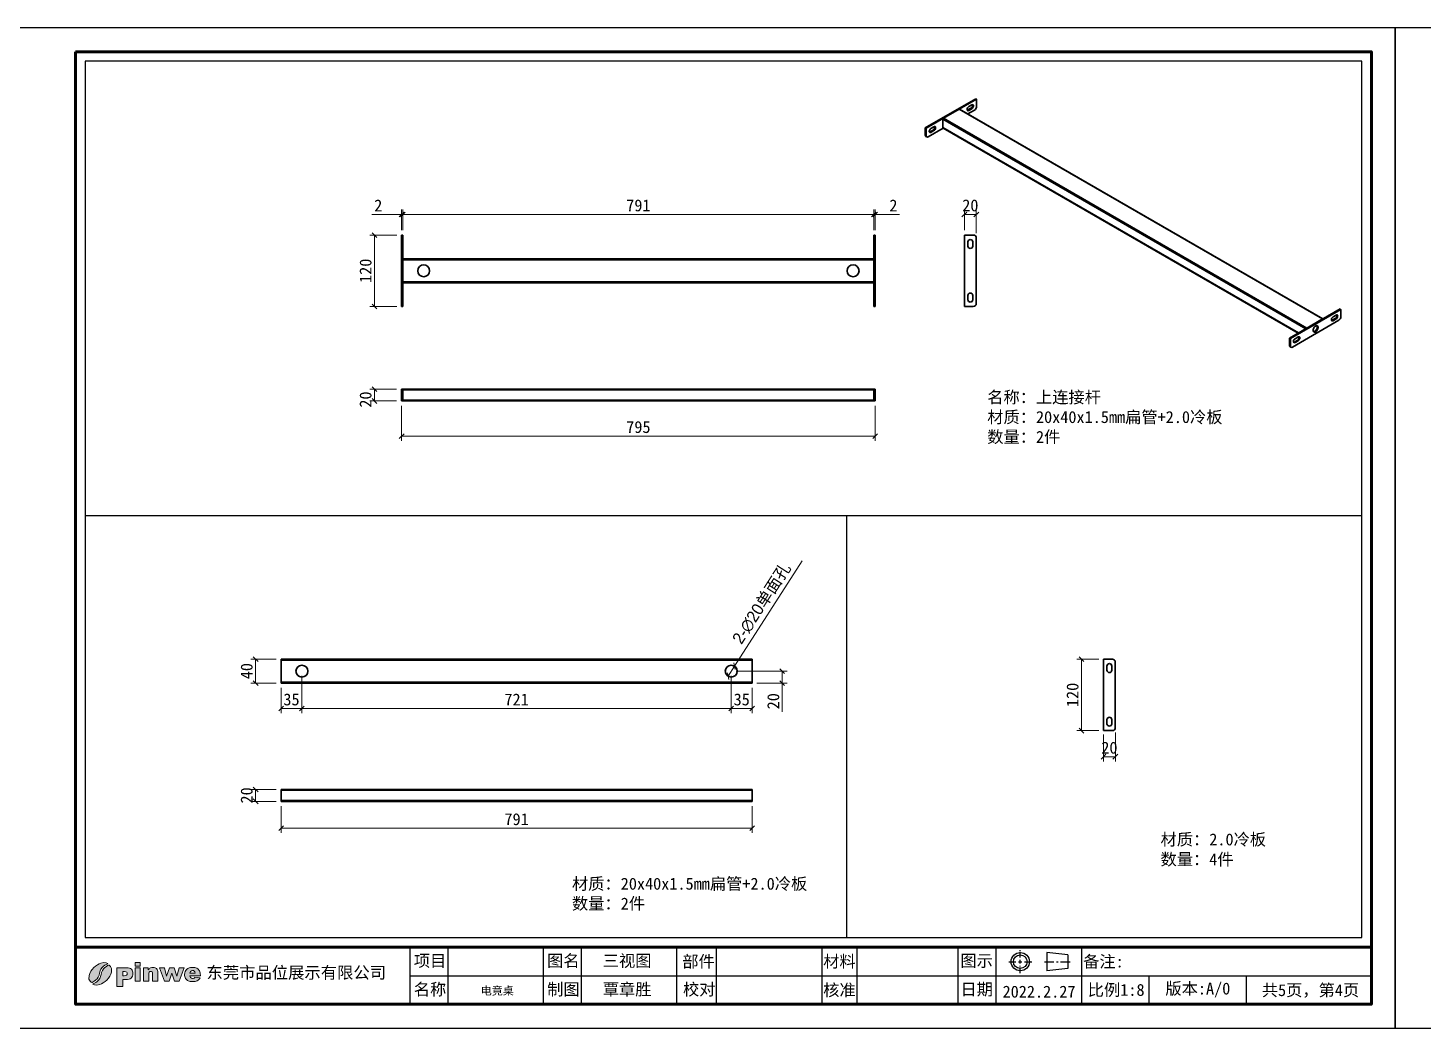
# Model space of a CAD drawing. Header units: inches. Extents: x 21728 to 86065, y -20660 to 1996.
# Drawn here: x 81393 to 83736, y -10313 to -8633 of the extents above; entities that cross this region are included whole.
import ezdxf

# ---------------------------------------------------------------- set-up
doc = ezdxf.new("R2010")
doc.units = ezdxf.units.IN
doc.header["$MEASUREMENT"] = 0
doc.linetypes.add('CENTER2', pattern=[28.575, 19.05, -3.175, 3.175, -3.175])
doc.layers.add('_U+56FE_U+5C42 1', color=7, linetype='Continuous')
for name, color, linetype, lineweight in [('图框', 5, 'Continuous', 60), ('粗实线', 7, 'Continuous', 35), ('轮廓线', 7, 'Continuous', 30)]:
    doc.layers.add(name, color=color, linetype=linetype, lineweight=lineweight)
doc.styles.add('ee', font='simfang.ttf')
doc.styles.get("Standard").update_dxf_attribs({"font": 'arial.ttf'})
doc.styles.add('宋体', font='')
doc.styles.add('样式 1', font='')
doc.styles.get('宋体').set_extended_font_data('SimSun')
doc.styles.get('样式 1').set_extended_font_data('SimSun')
doc.dimstyles.new('1-8', dxfattribs={"dimscale": 8, "dimtxt": 2.5, "dimasz": 1, "dimexe": 1, "dimexo": 1, "dimtad": 1, "dimdec": 1, "dimdsep": 46, "dimtxsty": '宋体', "dimblk": 'OBLIQUE', "dimcen": 2.5, "dimclrd": 3, "dimclre": 3, "dimclrt": 256, "dimadec": 0, "dimazin": 0, "dimtfac": 1, "dimtdec": 1, "dimtmove": 1, "dimatfit": 3, "dimfxl": 0, "dimlwd": 9, "dimlwe": 9, "dimarcsym": 0})

# ---------------------------------------------------------------- blocks, each defined once
blk = doc.blocks.new('_Oblique')
at = {"color": 0, "linetype": 'ByBlock', "lineweight": -2}
blk.add_line((-0.5, -0.5), (0.5, 0.5), dxfattribs=at)
blk = doc.blocks.new('*D256')
at = {"color": 3, "lineweight": 9, "transparency": 16777216}
for p, q in [((82020.8, -9268), (82020.8, -9326.9)), ((82815.8, -9268), (82815.8, -9326.9)), ((82020.8, -9318.9), (82815.8, -9318.9))]:
    blk.add_line(p, q, dxfattribs=at)
at = {"layer": 'Defpoints', "color": 0, "transparency": 16777216}
for p in [(82020.8, -9260), (82815.8, -9260), (82815.8, -9318.9)]:
    blk.add_point(p, dxfattribs=at)
at = {"color": 3, "lineweight": 9, "transparency": 16777216, "xscale": 8, "yscale": 8, "zscale": 8, "rotation": 180}
blk.add_blockref('_Oblique', (82020.8, -9318.9), dxfattribs=at)
at = {"color": 3, "lineweight": 9, "transparency": 16777216, "xscale": 8, "yscale": 8, "zscale": 8}
blk.add_blockref('_Oblique', (82815.8, -9318.9), dxfattribs=at)
at = {"transparency": 16777216, "insert": (82418.3, -9303.9), "char_height": 20, "attachment_point": 5, "style": '宋体'}
blk.add_mtext('795', dxfattribs=at)
blk = doc.blocks.new('*D226')
at = {"color": 3, "lineweight": 9, "transparency": 16777216}
for p, q in [((82011.9, -9240), (81967.3, -9240)), ((81975.3, -9260), (81975.3, -9240)), ((82011.9, -9260), (81967.3, -9260))]:
    blk.add_line(p, q, dxfattribs=at)
at = {"layer": 'Defpoints', "color": 0, "transparency": 16777216}
for p in [(81975.3, -9240), (82019.9, -9240), (82019.9, -9260)]:
    blk.add_point(p, dxfattribs=at)
at = {"color": 3, "lineweight": 9, "transparency": 16777216, "xscale": 8, "yscale": 8, "zscale": 8}
for p, rotation in [((81975.3, -9240), 90), ((81975.3, -9260), 270)]:
    blk.add_blockref('_Oblique', p, dxfattribs=dict(at, rotation=rotation))
at = {"transparency": 16777216, "insert": (81960.3, -9257.6), "char_height": 20, "attachment_point": 5, "rotation": 90, "style": '宋体'}
blk.add_mtext('20', dxfattribs=at)
blk = doc.blocks.new('*D257')
at = {"color": 3, "lineweight": 9, "transparency": 16777216}
for p, q in [((82012.8, -8981.3), (81967.3, -8981.3)), ((81975.3, -9101.3), (81975.3, -8981.3)), ((82012.8, -9101.3), (81967.3, -9101.3))]:
    blk.add_line(p, q, dxfattribs=at)
at = {"layer": 'Defpoints', "color": 0, "transparency": 16777216}
for p in [(81975.3, -8981.3), (82020.8, -8981.3), (82020.8, -9101.3)]:
    blk.add_point(p, dxfattribs=at)
at = {"color": 3, "lineweight": 9, "transparency": 16777216, "xscale": 8, "yscale": 8, "zscale": 8}
for p, rotation in [((81975.3, -8981.3), 90), ((81975.3, -9101.3), 270)]:
    blk.add_blockref('_Oblique', p, dxfattribs=dict(at, rotation=rotation))
at = {"transparency": 16777216, "insert": (81960.3, -9041.3), "char_height": 20, "attachment_point": 5, "rotation": 90, "style": '宋体'}
blk.add_mtext('120', dxfattribs=at)
blk = doc.blocks.new('*D258')
at = {"color": 3, "lineweight": 9, "transparency": 16777216}
for p, q in [((81971, -8946.6), (82020.8, -8946.6)), ((82020.8, -8946.6), (82012.8, -8946.6)), ((82020.8, -8973.3), (82020.8, -8938.6)), ((82020.8, -8946.6), (82022.8, -8946.6)), ((82020.8, -8946.6), (82022.8, -8946.6)), ((82022.8, -8973.3), (82022.8, -8938.6)), ((82022.8, -8946.6), (82030.8, -8946.6))]:
    blk.add_line(p, q, dxfattribs=at)
at = {"layer": 'Defpoints', "color": 0, "transparency": 16777216}
for p in [(82022.8, -8946.6), (82020.8, -8981.3), (82022.8, -8981.3)]:
    blk.add_point(p, dxfattribs=at)
at = {"color": 3, "lineweight": 9, "transparency": 16777216, "xscale": 8, "yscale": 8, "zscale": 8}
blk.add_blockref('_Oblique', (82020.8, -8946.6), dxfattribs=at)
at = {"color": 3, "lineweight": 9, "transparency": 16777216, "xscale": 8, "yscale": 8, "zscale": 8, "rotation": 180}
blk.add_blockref('_Oblique', (82022.8, -8946.6), dxfattribs=at)
at = {"transparency": 16777216, "insert": (81981.5, -8931.6), "char_height": 20, "attachment_point": 5, "style": '宋体'}
blk.add_mtext('2', dxfattribs=at)
blk = doc.blocks.new('*D259')
at = {"color": 3, "lineweight": 9, "transparency": 16777216}
for p, q in [((82022.8, -8973.3), (82022.8, -8938.6)), ((82022.8, -8946.6), (82813.8, -8946.6)), ((82813.8, -8973.3), (82813.8, -8938.6))]:
    blk.add_line(p, q, dxfattribs=at)
at = {"layer": 'Defpoints', "color": 0, "transparency": 16777216}
for p in [(82813.8, -8946.6), (82022.8, -8981.3), (82813.8, -8981.3)]:
    blk.add_point(p, dxfattribs=at)
at = {"color": 3, "lineweight": 9, "transparency": 16777216, "xscale": 8, "yscale": 8, "zscale": 8, "rotation": 180}
blk.add_blockref('_Oblique', (82022.8, -8946.6), dxfattribs=at)
at = {"color": 3, "lineweight": 9, "transparency": 16777216, "xscale": 8, "yscale": 8, "zscale": 8}
blk.add_blockref('_Oblique', (82813.8, -8946.6), dxfattribs=at)
at = {"transparency": 16777216, "insert": (82418.3, -8931.6), "char_height": 20, "attachment_point": 5, "style": '宋体'}
blk.add_mtext('791', dxfattribs=at)
blk = doc.blocks.new('*D260')
at = {"color": 3, "lineweight": 9, "transparency": 16777216}
for p, q in [((82813.8, -8946.6), (82805.8, -8946.6)), ((82813.8, -8973.3), (82813.8, -8938.6)), ((82813.8, -8946.6), (82815.8, -8946.6)), ((82813.8, -8946.6), (82815.8, -8946.6)), ((82815.8, -8973.3), (82815.8, -8938.6)), ((82815.8, -8946.6), (82823.8, -8946.6)), ((82857, -8946.6), (82815.8, -8946.6))]:
    blk.add_line(p, q, dxfattribs=at)
at = {"layer": 'Defpoints', "color": 0, "transparency": 16777216}
for p in [(82815.8, -8946.6), (82813.8, -8981.3), (82815.8, -8981.3)]:
    blk.add_point(p, dxfattribs=at)
at = {"color": 3, "lineweight": 9, "transparency": 16777216, "xscale": 8, "yscale": 8, "zscale": 8}
blk.add_blockref('_Oblique', (82813.8, -8946.6), dxfattribs=at)
at = {"color": 3, "lineweight": 9, "transparency": 16777216, "xscale": 8, "yscale": 8, "zscale": 8, "rotation": 180}
blk.add_blockref('_Oblique', (82815.8, -8946.6), dxfattribs=at)
at = {"transparency": 16777216, "insert": (82846.5, -8931.6), "char_height": 20, "attachment_point": 5, "style": '宋体'}
blk.add_mtext('2', dxfattribs=at)
blk = doc.blocks.new('*D261')
at = {"color": 3, "lineweight": 9, "transparency": 16777216}
for p, q in [((82965.7, -8973.3), (82965.7, -8938.6)), ((82965.7, -8946.6), (82985.7, -8946.6)), ((82985.7, -8978.3), (82985.7, -8938.6))]:
    blk.add_line(p, q, dxfattribs=at)
at = {"layer": 'Defpoints', "color": 0, "transparency": 16777216}
for p in [(82985.7, -8946.6), (82965.7, -8981.3), (82985.7, -8986.3)]:
    blk.add_point(p, dxfattribs=at)
at = {"color": 3, "lineweight": 9, "transparency": 16777216, "xscale": 8, "yscale": 8, "zscale": 8, "rotation": 180}
blk.add_blockref('_Oblique', (82965.7, -8946.6), dxfattribs=at)
at = {"color": 3, "lineweight": 9, "transparency": 16777216, "xscale": 8, "yscale": 8, "zscale": 8}
blk.add_blockref('_Oblique', (82985.7, -8946.6), dxfattribs=at)
at = {"transparency": 16777216, "insert": (82975.7, -8931.6), "char_height": 20, "attachment_point": 5, "style": '宋体'}
blk.add_mtext('20', dxfattribs=at)
blk = doc.blocks.new('*D262')
at = {"color": 3, "lineweight": 9, "transparency": 16777216}
for p, q in [((81818.3, -9940.5), (81818.3, -9985.6)), ((82609.3, -9940.5), (82609.3, -9985.6)), ((81818.3, -9977.6), (82609.3, -9977.6))]:
    blk.add_line(p, q, dxfattribs=at)
at = {"layer": 'Defpoints', "color": 0, "transparency": 16777216}
for p in [(81818.3, -9932.5), (82609.3, -9932.5), (82609.3, -9977.6)]:
    blk.add_point(p, dxfattribs=at)
at = {"color": 3, "lineweight": 9, "transparency": 16777216, "xscale": 8, "yscale": 8, "zscale": 8, "rotation": 180}
blk.add_blockref('_Oblique', (81818.3, -9977.6), dxfattribs=at)
at = {"color": 3, "lineweight": 9, "transparency": 16777216, "xscale": 8, "yscale": 8, "zscale": 8}
blk.add_blockref('_Oblique', (82609.3, -9977.6), dxfattribs=at)
at = {"transparency": 16777216, "insert": (82213.8, -9962.6), "char_height": 20, "attachment_point": 5, "style": '宋体'}
blk.add_mtext('791', dxfattribs=at)
blk = doc.blocks.new('*D263')
at = {"color": 3, "lineweight": 9, "transparency": 16777216}
for p, q in [((81810.3, -9912.5), (81767.6, -9912.5)), ((81810.3, -9932.5), (81767.6, -9932.5)), ((81775.6, -9932.5), (81775.6, -9912.5))]:
    blk.add_line(p, q, dxfattribs=at)
at = {"layer": 'Defpoints', "color": 0, "transparency": 16777216}
for p in [(81775.6, -9912.5), (81818.3, -9912.5), (81818.3, -9932.5)]:
    blk.add_point(p, dxfattribs=at)
at = {"color": 3, "lineweight": 9, "transparency": 16777216, "xscale": 8, "yscale": 8, "zscale": 8}
for p, rotation in [((81775.6, -9912.5), 90), ((81775.6, -9932.5), 270)]:
    blk.add_blockref('_Oblique', p, dxfattribs=dict(at, rotation=rotation))
at = {"transparency": 16777216, "insert": (81760.6, -9922.5), "char_height": 20, "attachment_point": 5, "rotation": 90, "style": '宋体'}
blk.add_mtext('20', dxfattribs=at)
blk = doc.blocks.new('*D264')
at = {"color": 3, "lineweight": 9, "transparency": 16777216}
for p, q in [((81810.3, -9693.8), (81767.6, -9693.8)), ((81775.6, -9733.8), (81775.6, -9693.8)), ((81810.3, -9733.8), (81767.6, -9733.8))]:
    blk.add_line(p, q, dxfattribs=at)
at = {"layer": 'Defpoints', "color": 0, "transparency": 16777216}
for p in [(81775.6, -9693.8), (81818.3, -9693.8), (81818.3, -9733.8)]:
    blk.add_point(p, dxfattribs=at)
at = {"color": 3, "lineweight": 9, "transparency": 16777216, "xscale": 8, "yscale": 8, "zscale": 8}
for p, rotation in [((81775.6, -9693.8), 90), ((81775.6, -9733.8), 270)]:
    blk.add_blockref('_Oblique', p, dxfattribs=dict(at, rotation=rotation))
at = {"transparency": 16777216, "insert": (81760.6, -9713.8), "char_height": 20, "attachment_point": 5, "rotation": 90, "style": '宋体'}
blk.add_mtext('40', dxfattribs=at)
blk = doc.blocks.new('*D265')
at = {"color": 3, "lineweight": 9, "transparency": 16777216}
for p, q in [((81853.3, -9721.8), (81853.3, -9784.4)), ((81818.3, -9741.8), (81818.3, -9784.4)), ((81818.3, -9776.4), (81853.3, -9776.4))]:
    blk.add_line(p, q, dxfattribs=at)
at = {"layer": 'Defpoints', "color": 0, "transparency": 16777216}
for p in [(81853.3, -9713.8), (81818.3, -9733.8), (81853.3, -9776.4)]:
    blk.add_point(p, dxfattribs=at)
at = {"color": 3, "lineweight": 9, "transparency": 16777216, "xscale": 8, "yscale": 8, "zscale": 8, "rotation": 180}
blk.add_blockref('_Oblique', (81818.3, -9776.4), dxfattribs=at)
at = {"color": 3, "lineweight": 9, "transparency": 16777216, "xscale": 8, "yscale": 8, "zscale": 8}
blk.add_blockref('_Oblique', (81853.3, -9776.4), dxfattribs=at)
at = {"transparency": 16777216, "insert": (81835.8, -9761.4), "char_height": 20, "attachment_point": 5, "style": '宋体'}
blk.add_mtext('35', dxfattribs=at)
blk = doc.blocks.new('*D266')
at = {"color": 3, "lineweight": 9, "transparency": 16777216}
for p, q in [((82574.3, -9721.8), (82574.3, -9784.4)), ((81853.3, -9752), (81853.3, -9784.4)), ((81853.3, -9776.4), (82574.3, -9776.4))]:
    blk.add_line(p, q, dxfattribs=at)
at = {"layer": 'Defpoints', "color": 0, "transparency": 16777216}
for p in [(82574.3, -9713.8), (81853.3, -9744), (82574.3, -9776.4)]:
    blk.add_point(p, dxfattribs=at)
at = {"color": 3, "lineweight": 9, "transparency": 16777216, "xscale": 8, "yscale": 8, "zscale": 8, "rotation": 180}
blk.add_blockref('_Oblique', (81853.3, -9776.4), dxfattribs=at)
at = {"color": 3, "lineweight": 9, "transparency": 16777216, "xscale": 8, "yscale": 8, "zscale": 8}
blk.add_blockref('_Oblique', (82574.3, -9776.4), dxfattribs=at)
at = {"transparency": 16777216, "insert": (82213.8, -9761.4), "char_height": 20, "attachment_point": 5, "style": '宋体'}
blk.add_mtext('721', dxfattribs=at)
blk = doc.blocks.new('*D267')
at = {"color": 3, "lineweight": 9, "transparency": 16777216}
for p, q in [((82574.3, -9721.8), (82574.3, -9784.4)), ((82609.3, -9741.8), (82609.3, -9784.4)), ((82574.3, -9776.4), (82609.3, -9776.4))]:
    blk.add_line(p, q, dxfattribs=at)
at = {"layer": 'Defpoints', "color": 0, "transparency": 16777216}
for p in [(82574.3, -9713.8), (82609.3, -9733.8), (82609.3, -9776.4)]:
    blk.add_point(p, dxfattribs=at)
at = {"color": 3, "lineweight": 9, "transparency": 16777216, "xscale": 8, "yscale": 8, "zscale": 8, "rotation": 180}
blk.add_blockref('_Oblique', (82574.3, -9776.4), dxfattribs=at)
at = {"color": 3, "lineweight": 9, "transparency": 16777216, "xscale": 8, "yscale": 8, "zscale": 8}
blk.add_blockref('_Oblique', (82609.3, -9776.4), dxfattribs=at)
at = {"transparency": 16777216, "insert": (82591.8, -9761.4), "char_height": 20, "attachment_point": 5, "style": '宋体'}
blk.add_mtext('35', dxfattribs=at)
blk = doc.blocks.new('*D227')
at = {"color": 3, "lineweight": 9, "transparency": 16777216}
for p, q in [((82582.3, -9713.8), (82667.9, -9713.8)), ((82659.9, -9733.8), (82659.9, -9713.8)), ((82617.3, -9733.8), (82667.9, -9733.8)), ((82659.9, -9782.1), (82659.9, -9733.8))]:
    blk.add_line(p, q, dxfattribs=at)
at = {"layer": 'Defpoints', "color": 0, "transparency": 16777216}
for p in [(82574.3, -9713.8), (82659.9, -9713.8), (82609.3, -9733.8)]:
    blk.add_point(p, dxfattribs=at)
at = {"color": 3, "lineweight": 9, "transparency": 16777216, "xscale": 8, "yscale": 8, "zscale": 8}
for p, rotation in [((82659.9, -9713.8), 90), ((82659.9, -9733.8), 270)]:
    blk.add_blockref('_Oblique', p, dxfattribs=dict(at, rotation=rotation))
at = {"transparency": 16777216, "insert": (82644.9, -9764.3), "char_height": 20, "attachment_point": 5, "rotation": 90, "style": '宋体'}
blk.add_mtext('20', dxfattribs=at)
blk = doc.blocks.new('*D268')
at = {"color": 3, "lineweight": 9, "transparency": 16777216}
for p in [(82693.6, -9528.3), (82568.9, -9722.2)]:
    blk.add_line(p, (82579.7, -9705.4), dxfattribs=at)
at = {"layer": 'Defpoints', "color": 0, "transparency": 16777216}
for p in [(82568.9, -9722.2), (82579.7, -9705.4)]:
    blk.add_point(p, dxfattribs=at)
at = {"color": 3, "lineweight": 9, "transparency": 16777216, "xscale": 8, "yscale": 8, "zscale": 8}
for p, rotation in [((82568.9, -9722.2), 57.26285311396627), ((82579.7, -9705.4), 237.2628531139663)]:
    blk.add_blockref('_Oblique', p, dxfattribs=dict(at, rotation=rotation))
at = {"transparency": 16777216, "insert": (82625.7, -9600.3), "char_height": 20, "attachment_point": 5, "rotation": 57.2629, "style": '宋体'}
blk.add_mtext('{\\fGulim|b0|i0|c134|p0;2-\\fGulim|b0|i0|c129|p0;∅20}单面孔', dxfattribs=at)
blk = doc.blocks.new('*D269')
at = {"color": 3, "lineweight": 9, "transparency": 16777216}
for p, q in [((83199.2, -9820), (83199.2, -9865.5)), ((83219.2, -9816.7), (83219.2, -9865.5)), ((83199.2, -9857.5), (83219.2, -9857.5))]:
    blk.add_line(p, q, dxfattribs=at)
at = {"layer": 'Defpoints', "color": 0, "transparency": 16777216}
for p in [(83199.2, -9812), (83219.2, -9808.7), (83219.2, -9857.5)]:
    blk.add_point(p, dxfattribs=at)
at = {"color": 3, "lineweight": 9, "transparency": 16777216, "xscale": 8, "yscale": 8, "zscale": 8, "rotation": 180}
blk.add_blockref('_Oblique', (83199.2, -9857.5), dxfattribs=at)
at = {"color": 3, "lineweight": 9, "transparency": 16777216, "xscale": 8, "yscale": 8, "zscale": 8}
blk.add_blockref('_Oblique', (83219.2, -9857.5), dxfattribs=at)
at = {"transparency": 16777216, "insert": (83209.2, -9842.5), "char_height": 20, "attachment_point": 5, "style": '宋体'}
blk.add_mtext('20', dxfattribs=at)
blk = doc.blocks.new('*D270')
at = {"color": 3, "lineweight": 9, "transparency": 16777216}
for p, q in [((83191.2, -9693.7), (83154.4, -9693.7)), ((83162.4, -9813.7), (83162.4, -9693.7)), ((83191.2, -9813.7), (83154.4, -9813.7))]:
    blk.add_line(p, q, dxfattribs=at)
at = {"layer": 'Defpoints', "color": 0, "transparency": 16777216}
for p in [(83162.4, -9693.7), (83199.2, -9693.7), (83199.2, -9813.7)]:
    blk.add_point(p, dxfattribs=at)
at = {"color": 3, "lineweight": 9, "transparency": 16777216, "xscale": 8, "yscale": 8, "zscale": 8}
for p, rotation in [((83162.4, -9693.7), 90), ((83162.4, -9813.7), 270)]:
    blk.add_blockref('_Oblique', p, dxfattribs=dict(at, rotation=rotation))
at = {"transparency": 16777216, "insert": (83147.4, -9753.7), "char_height": 20, "attachment_point": 5, "rotation": 90, "style": '宋体'}
blk.add_mtext('120', dxfattribs=at)

msp = doc.modelspace()

# ---------------------------------------------------------------- hatches: boundary and pattern name
h = msp.add_hatch(color=256)
h.dxf.hatch_style = 1
edge = h.paths.add_edge_path()
edge.add_spline(control_points=[(81682.78, -10225.47), (81682.78, -10225.47), (81665.21, -10225.47), (81665.21, -10225.47), (81665.37, -10226.87), (81665.74, -10227.92), (81666.35, -10228.61), (81667.2, -10229.6), (81668.3, -10230.09), (81669.67, -10230.09), (81670.54, -10230.09), (81671.36, -10229.88), (81672.13, -10229.45), (81672.6, -10229.18), (81673.12, -10228.71), (81673.66, -10228.02), (81673.66, -10228.02), (81682.29, -10228.82), (81682.29, -10228.82), (81680.97, -10231.11), (81679.38, -10232.76), (81677.52, -10233.75), (81675.65, -10234.75), (81672.97, -10235.25), (81669.49, -10235.25), (81666.45, -10235.25), (81664.08, -10234.82), (81662.34, -10233.96), (81660.6, -10233.11), (81659.17, -10231.75), (81658.02, -10229.89), (81656.88, -10228.03), (81656.31, -10225.84), (81656.31, -10223.33), (81656.31, -10219.76), (81657.46, -10216.86), (81659.75, -10214.65), (81662.03, -10212.44), (81665.19, -10211.33), (81669.22, -10211.33), (81672.49, -10211.33), (81675.07, -10211.83), (81676.96, -10212.82), (81678.86, -10213.81), (81680.3, -10215.24), (81681.3, -10217.13), (81682.29, -10219.01), (81682.78, -10221.46), (81682.78, -10224.48), (81682.78, -10224.48), (81682.78, -10225.47), (81682.78, -10225.47)], knot_values=[0, 0, 0, 0, 1, 1, 1, 2, 2, 2, 3, 3, 3, 4, 4, 4, 5, 5, 5, 6, 6, 6, 7, 7, 7, 8, 8, 8, 9, 9, 9, 10, 10, 10, 11, 11, 11, 12, 12, 12, 13, 13, 13, 14, 14, 14, 15, 15, 15, 16, 16, 16, 17, 17, 17, 17], degree=3, periodic=0)
edge = h.paths.add_edge_path(flags=16)
edge.add_spline(control_points=[(81673.88, -10221.29), (81673.71, -10219.58), (81673.25, -10218.36), (81672.51, -10217.63), (81671.77, -10216.9), (81670.8, -10216.53), (81669.59, -10216.53), (81668.19, -10216.53), (81667.08, -10217.09), (81666.24, -10218.2), (81665.71, -10218.89), (81665.38, -10219.91), (81665.23, -10221.29), (81665.23, -10221.29), (81673.88, -10221.29), (81673.88, -10221.29)], knot_values=[0, 0, 0, 0, 1, 1, 1, 2, 2, 2, 3, 3, 3, 4, 4, 4, 5, 5, 5, 5], degree=3, periodic=0)
h.paths.add_polyline_path([(81613.93, -10211.86), (81622.4, -10211.86), (81626.07, -10226.21), (81630.74, -10211.86), (81638.58, -10211.86), (81643.41, -10226.23), (81647.1, -10211.86), (81655.51, -10211.86), (81647.1, -10234.72), (81639.32, -10234.72), (81634.7, -10220.96), (81630.23, -10234.72), (81622.41, -10234.72)])
edge = h.paths.add_edge_path()
edge.add_spline(control_points=[(81587.27, -10211.86), (81587.27, -10211.86), (81595.43, -10211.86), (81595.43, -10211.86), (81595.43, -10211.86), (81595.43, -10215.58), (81595.43, -10215.58), (81596.65, -10214.06), (81597.87, -10212.97), (81599.12, -10212.32), (81600.37, -10211.66), (81601.88, -10211.33), (81603.67, -10211.33), (81606.09, -10211.33), (81607.98, -10212.05), (81609.35, -10213.5), (81610.72, -10214.94), (81611.4, -10217.17), (81611.4, -10220.18), (81611.4, -10220.18), (81611.4, -10234.72), (81611.4, -10234.72), (81611.4, -10234.72), (81602.59, -10234.72), (81602.59, -10234.72), (81602.59, -10234.72), (81602.59, -10222.14), (81602.59, -10222.14), (81602.59, -10220.71), (81602.33, -10219.69), (81601.8, -10219.1), (81601.27, -10218.5), (81600.53, -10218.2), (81599.58, -10218.2), (81598.53, -10218.2), (81597.67, -10218.61), (81597.01, -10219.41), (81596.36, -10220.21), (81596.03, -10221.65), (81596.03, -10223.74), (81596.03, -10223.74), (81596.03, -10234.72), (81596.03, -10234.72), (81596.03, -10234.72), (81587.27, -10234.72), (81587.27, -10234.72), (81587.27, -10234.72), (81587.27, -10211.86), (81587.27, -10211.86)], knot_values=[0, 0, 0, 0, 1, 1, 1, 2, 2, 2, 3, 3, 3, 4, 4, 4, 5, 5, 5, 6, 6, 6, 7, 7, 7, 8, 8, 8, 9, 9, 9, 10, 10, 10, 11, 11, 11, 12, 12, 12, 13, 13, 13, 14, 14, 14, 15, 15, 15, 16, 16, 16, 16], degree=3, periodic=0)
h.paths.add_polyline_path([(81573.06, -10203.18), (81581.83, -10203.18), (81581.83, -10209.13), (81573.06, -10209.13)])
h.paths.add_polyline_path([(81573.06, -10211.86), (81581.83, -10211.86), (81581.83, -10234.72), (81573.06, -10234.72)])
edge = h.paths.add_edge_path()
edge.add_spline(control_points=[(81542.79, -10212.02), (81542.79, -10212.02), (81558.99, -10212.02), (81558.99, -10212.02), (81562.52, -10212.02), (81565.17, -10212.85), (81566.93, -10214.53), (81568.68, -10216.22), (81569.56, -10218.61), (81569.56, -10221.71), (81569.56, -10224.9), (81568.6, -10227.39), (81566.69, -10229.19), (81564.77, -10230.98), (81561.84, -10231.88), (81557.91, -10231.88), (81557.91, -10231.88), (81552.56, -10231.88), (81552.56, -10231.88), (81552.56, -10231.88), (81552.56, -10243.55), (81552.56, -10243.55), (81552.56, -10243.55), (81542.79, -10243.55), (81542.79, -10243.55), (81542.79, -10243.55), (81542.79, -10212.02), (81542.79, -10212.02)], knot_values=[0, 0, 0, 0, 1, 1, 1, 2, 2, 2, 3, 3, 3, 4, 4, 4, 5, 5, 5, 6, 6, 6, 7, 7, 7, 8, 8, 8, 9, 9, 9, 9], degree=3, periodic=0)
edge = h.paths.add_edge_path(flags=16)
edge.add_spline(control_points=[(81552.56, -10225.49), (81552.56, -10225.49), (81554.96, -10225.49), (81554.96, -10225.49), (81556.86, -10225.49), (81558.19, -10225.16), (81558.95, -10224.51), (81559.71, -10223.86), (81560.1, -10223.02), (81560.1, -10222), (81560.1, -10221.01), (81559.77, -10220.17), (81559.1, -10219.48), (81558.44, -10218.79), (81557.19, -10218.45), (81555.35, -10218.45), (81555.35, -10218.45), (81552.56, -10218.45), (81552.56, -10218.45), (81552.56, -10218.45), (81552.56, -10225.49), (81552.56, -10225.49)], knot_values=[0, 0, 0, 0, 1, 1, 1, 2, 2, 2, 3, 3, 3, 4, 4, 4, 5, 5, 5, 6, 6, 6, 7, 7, 7, 7], degree=3, periodic=0)
edge = h.paths.add_edge_path()
edge.add_spline(control_points=[(81502, -10238.81), (81502, -10238.81), (81506.35, -10242.55), (81513.82, -10240.31), (81521.29, -10238.07), (81531.63, -10229.06), (81533.74, -10219.28), (81535.84, -10209.5), (81528.83, -10207.36), (81528.83, -10207.36), (81528.83, -10207.36), (81516.6, -10213.07), (81515.99, -10223.32), (81515.38, -10233.58), (81503.9, -10238.68), (81502, -10238.81)], knot_values=[0, 0, 0, 0, 1, 1, 1, 2, 2, 2, 3, 3, 3, 4, 4, 4, 5, 5, 5, 5], degree=3, periodic=0)
edge = h.paths.add_edge_path()
edge.add_spline(control_points=[(81527.61, -10205.49), (81527.61, -10205.49), (81523.26, -10201.76), (81515.79, -10204), (81508.32, -10206.24), (81497.98, -10215.24), (81495.87, -10225.03), (81493.77, -10234.81), (81500.78, -10236.95), (81500.78, -10236.95), (81500.78, -10236.95), (81513.01, -10231.24), (81513.62, -10220.98), (81514.23, -10210.73), (81525.71, -10205.63), (81527.61, -10205.49)], knot_values=[0, 0, 0, 0, 1, 1, 1, 2, 2, 2, 3, 3, 3, 4, 4, 4, 5, 5, 5, 5], degree=3, periodic=0)

# ---------------------------------------------------------------- linework, layer by layer
at = {"color": 1}
for p, q in [((81489.23, -9452.47), (83633.23, -9452.47)), ((82767.73, -9452.47), (82767.73, -10161.34))]:
    msp.add_line(p, q, dxfattribs=at)
at = {"color": 14, "lineweight": 25}
for p, q in [((83104.02, -10186.4), (83104.02, -10217.12)), ((83139.22, -10190.24), (83104.02, -10186.4)), ((83139.22, -10190.24), (83139.22, -10213.28)), ((83139.22, -10213.28), (83104.02, -10217.12))]:
    msp.add_line(p, q, dxfattribs=at)
for radius in [15.36, 11.52]:
    msp.add_circle((83059.57, -10201.76), radius, dxfattribs=at)
at = {"layer": '_U+56FE_U+5C42 1', "lineweight": 0}
for points in [[(81573.06, -10203.18), (81581.83, -10203.18), (81581.83, -10209.13), (81573.06, -10209.13), (81573.06, -10203.18)], [(81573.06, -10211.86), (81581.83, -10211.86), (81581.83, -10234.72), (81573.06, -10234.72), (81573.06, -10211.86)], [(81613.93, -10211.86), (81622.4, -10211.86), (81626.07, -10226.21), (81630.74, -10211.86), (81638.58, -10211.86), (81643.41, -10226.23), (81647.1, -10211.86), (81655.51, -10211.86), (81647.1, -10234.72), (81639.32, -10234.72), (81634.7, -10220.96), (81630.23, -10234.72), (81622.41, -10234.72), (81613.93, -10211.86)]]:
    msp.add_lwpolyline(points, dxfattribs=at)
for points, knots in [([(81527.61, -10205.49), (81527.61, -10205.49), (81523.26, -10201.76), (81515.79, -10204), (81508.32, -10206.24), (81497.98, -10215.24), (81495.87, -10225.03), (81493.77, -10234.81), (81500.78, -10236.95), (81500.78, -10236.95), (81500.78, -10236.95), (81513.01, -10231.24), (81513.62, -10220.98), (81514.23, -10210.73), (81525.71, -10205.63), (81527.61, -10205.49)], [0, 0, 0, 0, 1, 1, 1, 2, 2, 2, 3, 3, 3, 4, 4, 4, 5, 5, 5, 5]), ([(81502, -10238.81), (81502, -10238.81), (81506.35, -10242.55), (81513.82, -10240.31), (81521.29, -10238.07), (81531.63, -10229.06), (81533.74, -10219.28), (81535.84, -10209.5), (81528.83, -10207.36), (81528.83, -10207.36), (81528.83, -10207.36), (81516.6, -10213.07), (81515.99, -10223.32), (81515.38, -10233.58), (81503.9, -10238.68), (81502, -10238.81)], [0, 0, 0, 0, 1, 1, 1, 2, 2, 2, 3, 3, 3, 4, 4, 4, 5, 5, 5, 5]), ([(81542.79, -10212.02), (81542.79, -10212.02), (81558.99, -10212.02), (81558.99, -10212.02), (81562.52, -10212.02), (81565.17, -10212.85), (81566.93, -10214.53), (81568.68, -10216.22), (81569.56, -10218.61), (81569.56, -10221.71), (81569.56, -10224.9), (81568.6, -10227.39), (81566.69, -10229.19), (81564.77, -10230.98), (81561.84, -10231.88), (81557.91, -10231.88), (81557.91, -10231.88), (81552.56, -10231.88), (81552.56, -10231.88), (81552.56, -10231.88), (81552.56, -10243.55), (81552.56, -10243.55), (81552.56, -10243.55), (81542.79, -10243.55), (81542.79, -10243.55), (81542.79, -10243.55), (81542.79, -10212.02), (81542.79, -10212.02)], [0, 0, 0, 0, 1, 1, 1, 2, 2, 2, 3, 3, 3, 4, 4, 4, 5, 5, 5, 6, 6, 6, 7, 7, 7, 8, 8, 8, 9, 9, 9, 9]), ([(81587.27, -10211.86), (81587.27, -10211.86), (81595.43, -10211.86), (81595.43, -10211.86), (81595.43, -10211.86), (81595.43, -10215.58), (81595.43, -10215.58), (81596.65, -10214.06), (81597.87, -10212.97), (81599.12, -10212.32), (81600.37, -10211.66), (81601.88, -10211.33), (81603.67, -10211.33), (81606.09, -10211.33), (81607.98, -10212.05), (81609.35, -10213.5), (81610.72, -10214.94), (81611.4, -10217.17), (81611.4, -10220.18), (81611.4, -10220.18), (81611.4, -10234.72), (81611.4, -10234.72), (81611.4, -10234.72), (81602.59, -10234.72), (81602.59, -10234.72), (81602.59, -10234.72), (81602.59, -10222.14), (81602.59, -10222.14), (81602.59, -10220.71), (81602.33, -10219.69), (81601.8, -10219.1), (81601.27, -10218.5), (81600.53, -10218.2), (81599.58, -10218.2), (81598.53, -10218.2), (81597.67, -10218.61), (81597.01, -10219.41), (81596.36, -10220.21), (81596.03, -10221.65), (81596.03, -10223.74), (81596.03, -10223.74), (81596.03, -10234.72), (81596.03, -10234.72), (81596.03, -10234.72), (81587.27, -10234.72), (81587.27, -10234.72), (81587.27, -10234.72), (81587.27, -10211.86), (81587.27, -10211.86)], [0, 0, 0, 0, 1, 1, 1, 2, 2, 2, 3, 3, 3, 4, 4, 4, 5, 5, 5, 6, 6, 6, 7, 7, 7, 8, 8, 8, 9, 9, 9, 10, 10, 10, 11, 11, 11, 12, 12, 12, 13, 13, 13, 14, 14, 14, 15, 15, 15, 16, 16, 16, 16]), ([(81682.78, -10225.47), (81682.78, -10225.47), (81665.21, -10225.47), (81665.21, -10225.47), (81665.37, -10226.87), (81665.74, -10227.92), (81666.35, -10228.61), (81667.2, -10229.6), (81668.3, -10230.09), (81669.67, -10230.09), (81670.54, -10230.09), (81671.36, -10229.88), (81672.13, -10229.45), (81672.6, -10229.18), (81673.12, -10228.71), (81673.66, -10228.02), (81673.66, -10228.02), (81682.29, -10228.82), (81682.29, -10228.82), (81680.97, -10231.11), (81679.38, -10232.76), (81677.52, -10233.75), (81675.65, -10234.75), (81672.97, -10235.25), (81669.49, -10235.25), (81666.45, -10235.25), (81664.08, -10234.82), (81662.34, -10233.96), (81660.6, -10233.11), (81659.17, -10231.75), (81658.02, -10229.89), (81656.88, -10228.03), (81656.31, -10225.84), (81656.31, -10223.33), (81656.31, -10219.76), (81657.46, -10216.86), (81659.75, -10214.65), (81662.03, -10212.44), (81665.19, -10211.33), (81669.22, -10211.33), (81672.49, -10211.33), (81675.07, -10211.83), (81676.96, -10212.82), (81678.86, -10213.81), (81680.3, -10215.24), (81681.3, -10217.13), (81682.29, -10219.01), (81682.78, -10221.46), (81682.78, -10224.48), (81682.78, -10224.48), (81682.78, -10225.47), (81682.78, -10225.47)], [0, 0, 0, 0, 1, 1, 1, 2, 2, 2, 3, 3, 3, 4, 4, 4, 5, 5, 5, 6, 6, 6, 7, 7, 7, 8, 8, 8, 9, 9, 9, 10, 10, 10, 11, 11, 11, 12, 12, 12, 13, 13, 13, 14, 14, 14, 15, 15, 15, 16, 16, 16, 17, 17, 17, 17]), ([(81552.56, -10225.49), (81552.56, -10225.49), (81554.96, -10225.49), (81554.96, -10225.49), (81556.86, -10225.49), (81558.19, -10225.16), (81558.95, -10224.51), (81559.71, -10223.86), (81560.1, -10223.02), (81560.1, -10222), (81560.1, -10221.01), (81559.77, -10220.17), (81559.1, -10219.48), (81558.44, -10218.79), (81557.19, -10218.45), (81555.35, -10218.45), (81555.35, -10218.45), (81552.56, -10218.45), (81552.56, -10218.45), (81552.56, -10218.45), (81552.56, -10225.49), (81552.56, -10225.49)], [0, 0, 0, 0, 1, 1, 1, 2, 2, 2, 3, 3, 3, 4, 4, 4, 5, 5, 5, 6, 6, 6, 7, 7, 7, 7]), ([(81673.88, -10221.29), (81673.71, -10219.58), (81673.25, -10218.36), (81672.51, -10217.63), (81671.77, -10216.9), (81670.8, -10216.53), (81669.59, -10216.53), (81668.19, -10216.53), (81667.08, -10217.09), (81666.24, -10218.2), (81665.71, -10218.89), (81665.38, -10219.91), (81665.23, -10221.29), (81665.23, -10221.29), (81673.88, -10221.29), (81673.88, -10221.29)], [0, 0, 0, 0, 1, 1, 1, 2, 2, 2, 3, 3, 3, 4, 4, 4, 5, 5, 5, 5])]:
    msp.add_open_spline(points, degree=3, knots=knots, dxfattribs=at)
at = {"layer": 'Defpoints'}
for points in [[(81313.23, -10313.34), (83689.23, -10313.34), (83689.23, -8633.34), (81313.23, -8633.34)], [(83689.23, -10313.34), (86065.23, -10313.34), (86065.23, -8633.34), (83689.23, -8633.34)]]:
    msp.add_lwpolyline(points, close=True, dxfattribs=at)
at = {"layer": '图框', "color": 32}
msp.add_lwpolyline([(81473.23, -8673.34), (83649.23, -8673.34), (83649.23, -10273.34), (81473.23, -10273.34)], close=True, dxfattribs=at)
msp.add_lwpolyline([(81473.23, -10177.34), (83649.23, -10177.34)], dxfattribs=at)
at = {"layer": '粗实线'}
for p, q in [((82899.97, -8801.22), (82984.82, -8752.23)), ((82901.38, -8802.04), (82986.24, -8753.05)), ((82984.82, -8752.23), (82986.24, -8753.05)), ((82986.24, -8753.05), (82986.24, -8765.3)), ((82956.96, -8769.95), (82930.66, -8785.14)), ((83540.89, -9137.42), (82930.66, -8785.14)), ((83567.19, -9122.23), (82956.96, -8769.95)), ((83567.6, -9121.99), (82957.66, -8769.88)), ((82982.7, -8771.42), (82971.52, -8777.88)), ((82976.69, -8768.36), (82971.74, -8771.22)), ((82971.74, -8771.22), (82973.15, -8772.03)), ((82973.15, -8765.5), (82978.1, -8762.64)), ((82978.1, -8769.18), (82973.15, -8772.03)), ((82978.1, -8769.18), (82976.69, -8768.36)), ((82980.93, -8764.28), (82979.52, -8763.46)), ((82899.97, -8801.22), (82901.38, -8802.04)), ((82899.97, -8813.47), (82899.97, -8801.22)), ((82901.38, -8814.28), (82901.38, -8802.04)), ((82930.25, -8801.7), (82904.92, -8816.33)), ((82913.05, -8805.1), (82908.1, -8807.96)), ((82908.1, -8807.96), (82909.51, -8808.77)), ((82909.51, -8802.24), (82914.46, -8799.38)), ((82914.46, -8805.92), (82909.51, -8808.77)), ((82914.46, -8805.92), (82913.05, -8805.1)), ((82915.88, -8800.2), (82917.29, -8801.02)), ((82929.67, -8786.85), (82929.67, -8800.89)), ((83538.91, -9138.56), (82929.67, -8786.85)), ((83526.75, -9145.58), (82929.67, -8800.89)), ((82929.96, -8801.54), (83526.34, -9145.82)), ((82899.97, -8813.47), (82901.38, -8814.28)), ((82901, -8815.76), (82902.42, -8816.57)), ((82020.77, -8981.34), (82022.77, -8981.34)), ((82020.77, -8986.34), (82020.77, -8981.34)), ((82022.77, -8986.34), (82020.77, -8986.34)), ((82020.77, -9096.34), (82020.77, -8986.34)), ((82022.77, -8981.34), (82022.77, -8986.34)), ((82022.77, -9096.34), (82022.77, -8986.34)), ((82815.77, -8981.34), (82813.77, -8981.34)), ((82813.77, -8981.34), (82813.77, -8986.34)), ((82813.77, -8986.34), (82815.77, -8986.34)), ((82813.77, -9096.34), (82813.77, -8986.34)), ((82815.77, -8986.34), (82815.77, -8981.34)), ((82815.77, -9096.34), (82815.77, -8986.34)), ((82980.69, -8981.34), (82965.69, -8981.34)), ((82965.69, -8981.34), (82965.69, -9101.34)), ((82971.69, -8992.84), (82971.69, -8999.84)), ((82979.69, -8999.84), (82979.69, -8992.84)), ((82985.69, -9096.34), (82985.69, -8986.34)), ((82813.77, -9021.34), (82022.77, -9021.34)), ((82813.77, -9022.74), (82022.77, -9022.74)), ((82022.77, -9022.74), (82022.77, -9059.94)), ((82813.77, -9022.74), (82813.77, -9059.94)), ((82813.77, -9059.94), (82022.77, -9059.94)), ((82813.77, -9061.34), (82022.77, -9061.34)), ((82971.69, -9082.84), (82971.69, -9089.84)), ((82979.69, -9089.84), (82979.69, -9082.84)), ((82020.77, -9096.34), (82022.77, -9096.34)), ((82020.77, -9101.34), (82020.77, -9096.34)), ((82022.77, -9101.34), (82020.77, -9101.34)), ((82022.77, -9096.34), (82022.77, -9101.34)), ((82815.77, -9096.34), (82813.77, -9096.34)), ((82813.77, -9096.34), (82813.77, -9101.34)), ((82813.77, -9101.34), (82815.77, -9101.34)), ((82815.77, -9101.34), (82815.77, -9096.34)), ((82965.69, -9101.34), (82980.69, -9101.34)), ((83511.62, -9154.32), (83596.47, -9105.33)), ((83513.03, -9155.13), (83597.88, -9106.15)), ((83597.88, -9106.15), (83596.47, -9105.33)), ((83597.88, -9106.15), (83597.88, -9118.4)), ((83594.35, -9124.52), (83516.57, -9169.42)), ((83567.19, -9122.23), (83540.89, -9137.42)), ((83588.34, -9121.46), (83583.39, -9124.31)), ((83584.8, -9125.13), (83583.39, -9124.31)), ((83584.8, -9118.6), (83589.75, -9115.74)), ((83589.75, -9122.27), (83584.8, -9125.13)), ((83588.34, -9121.46), (83589.75, -9122.27)), ((83591.17, -9116.56), (83592.58, -9117.37)), ((83511.62, -9166.56), (83511.62, -9154.32)), ((83513.03, -9155.13), (83511.62, -9154.32)), ((83513.03, -9167.38), (83513.03, -9155.13)), ((83524.7, -9158.2), (83519.75, -9161.05)), ((83521.16, -9155.34), (83526.11, -9152.48)), ((83526.11, -9159.01), (83521.16, -9161.87)), ((83524.7, -9158.2), (83526.11, -9159.01)), ((83528.94, -9154.11), (83527.53, -9153.3)), ((83513.03, -9167.38), (83511.62, -9166.56)), ((83512.65, -9168.85), (83514.07, -9169.67)), ((83521.16, -9161.87), (83519.75, -9161.05)), ((82020.77, -9240.01), (82022.77, -9240.01)), ((82020.77, -9255.01), (82020.77, -9240.01)), ((82813.77, -9240.01), (82022.77, -9240.01)), ((82022.77, -9255.01), (82022.77, -9240.01)), ((82813.77, -9241.41), (82022.77, -9241.41)), ((82813.77, -9255.01), (82813.77, -9240.01)), ((82815.77, -9240.01), (82813.77, -9240.01)), ((82815.77, -9255.01), (82815.77, -9240.01)), ((82020.77, -9255.01), (82022.77, -9255.01)), ((82020.77, -9260.01), (82020.77, -9255.01)), ((82022.77, -9260.01), (82020.77, -9260.01)), ((82022.77, -9255.01), (82022.77, -9260.01)), ((82813.77, -9258.61), (82022.77, -9258.61)), ((82813.77, -9260.01), (82022.77, -9260.01)), ((82815.77, -9255.01), (82813.77, -9255.01)), ((82813.77, -9255.01), (82813.77, -9260.01)), ((82813.77, -9260.01), (82815.77, -9260.01)), ((82815.77, -9260.01), (82815.77, -9255.01)), ((81818.29, -9693.81), (81818.29, -9733.81)), ((82609.29, -9693.81), (81818.29, -9693.81)), ((82609.29, -9695.21), (81818.29, -9695.21)), ((82609.29, -9693.81), (82609.29, -9733.81)), ((83214.16, -9693.66), (83199.16, -9693.66)), ((83199.16, -9693.66), (83199.16, -9813.66)), ((83219.16, -9808.66), (83219.16, -9698.66)), ((83205.16, -9705.16), (83205.16, -9712.16)), ((83213.16, -9712.16), (83213.16, -9705.16)), ((82609.29, -9732.41), (81818.29, -9732.41)), ((82609.29, -9733.81), (81818.29, -9733.81)), ((83199.16, -9813.66), (83214.16, -9813.66)), ((83205.16, -9795.16), (83205.16, -9802.16)), ((83213.16, -9802.16), (83213.16, -9795.16)), ((82609.29, -9912.48), (81818.29, -9912.48)), ((81818.29, -9927.48), (81818.29, -9912.48)), ((82609.29, -9913.88), (81818.29, -9913.88)), ((81818.29, -9927.48), (81818.29, -9932.48)), ((82609.29, -9931.08), (81818.29, -9931.08)), ((82609.29, -9932.48), (81818.29, -9932.48)), ((82609.29, -9927.48), (82609.29, -9912.48)), ((82609.29, -9927.48), (82609.29, -9932.48))]:
    msp.add_line(p, q, dxfattribs=at)
at = {"layer": '粗实线', "flags": 128}
for points in [[(83551.21, -9141.25), (83551.35, -9139.96), (83551.74, -9138.59), (83552.36, -9137.24), (83553.18, -9135.98), (83554.15, -9134.9), (83555.19, -9134.07), (83556.25, -9133.53), (83557.26, -9133.33), (83558.16, -9133.47), (83558.89, -9133.94), (83559.4, -9134.72), (83559.67, -9135.76), (83559.67, -9136.99), (83559.4, -9138.33), (83558.89, -9139.7), (83558.16, -9141.02), (83557.26, -9142.2), (83556.25, -9143.16), (83555.19, -9143.85), (83554.15, -9144.22), (83553.18, -9144.25), (83552.36, -9143.94), (83551.74, -9143.31), (83551.35, -9142.4), (83551.21, -9141.25)], [(83557.66, -9133.35), (83557.99, -9133.91), (83558.25, -9134.94), (83558.25, -9136.17), (83557.99, -9137.51), (83557.47, -9138.89), (83556.75, -9140.2), (83555.85, -9141.38), (83554.84, -9142.34), (83553.78, -9143.03), (83552.73, -9143.4), (83551.83, -9143.45)]]:
    msp.add_lwpolyline(points, dxfattribs=at)
at = {"layer": '粗实线'}
for centre in [(82057.77, -9041.34), (82778.77, -9041.34), (81853.29, -9713.81), (82574.29, -9713.81)]:
    msp.add_circle(centre, 10, dxfattribs=at)
for centre, radius, start, end in [((82931.82, -8786.95), 2.15, 122.60548, 177.39452), ((82957.37, -8770.52), 0.704, 65.69288, 125.61758), ((82972.05, -8770.68), 1.75, 170.78596, 309.20329), ((82976.47, -8770.68), 6.15, 122.60548, 177.39452), ((82970.39, -8769.06), 2.55, 274.29564, 302.10143), ((82973.38, -8763.18), 6.15, 302.60548, 357.39452), ((82979.21, -8764), 1.75, 350.78596, 129.20329), ((82974.79, -8764), 6.15, 302.60548, 357.39452), ((82976.97, -8763.37), 2.55, 357.89543, 25.70809), ((82978.56, -8764.95), 7.68, 302.60548, 357.39452), ((82908.41, -8807.42), 1.75, 170.78596, 309.20329), ((82912.83, -8807.42), 6.15, 122.60548, 177.39452), ((82906.75, -8805.8), 2.55, 274.29564, 302.10143), ((82909.74, -8799.92), 6.15, 302.60548, 357.39452), ((82915.57, -8800.74), 1.75, 350.78596, 129.20329), ((82911.15, -8800.74), 6.15, 302.60548, 357.39452), ((82913.33, -8800.11), 2.55, 357.89543, 25.70809), ((82930.33, -8800.98), 0.671, 172.74417, 235.94365), ((82902.42, -8813.74), 2.46, 173.70115, 234.98667), ((82903.54, -8814.63), 2.18, 170.78596, 309.20329), ((82975.69, -8992.84), 4, 90, 180), ((82975.69, -8992.84), 4, 0, 90), ((82980.69, -8986.34), 5, 0, 90), ((82975.69, -8999.84), 4, 180, 270), ((82975.69, -8999.84), 4, 270, 0), ((82975.69, -9082.84), 4, 90, 180), ((82975.69, -9082.84), 4, 0, 90), ((82975.69, -9089.84), 4, 180, 270), ((82975.69, -9089.84), 4, 270, 0), ((82980.69, -9096.34), 5, 270, 0), ((83583.7, -9123.78), 1.75, 170.78596, 309.20329), ((83588.11, -9123.78), 6.15, 122.60548, 177.39452), ((83582.03, -9122.16), 2.55, 274.29564, 302.10143), ((83585.02, -9116.28), 6.15, 302.60548, 357.39452), ((83590.86, -9117.09), 1.75, 350.78596, 129.20329), ((83586.44, -9117.09), 6.15, 302.60548, 357.39452), ((83588.62, -9116.46), 2.55, 357.89543, 25.70809), ((83590.21, -9118.05), 7.68, 302.60548, 357.39452), ((83524.47, -9160.52), 6.15, 122.60548, 177.39452), ((83521.38, -9153.02), 6.15, 302.60548, 357.39452), ((83527.22, -9153.83), 1.75, 350.78596, 129.20329), ((83522.8, -9153.83), 6.15, 302.60548, 357.39452), ((83524.98, -9153.2), 2.55, 357.89543, 25.70809), ((83513.99, -9166.87), 2.4, 172.74417, 235.94365), ((83515.19, -9167.73), 2.18, 170.78596, 309.20329), ((83520.06, -9160.52), 1.75, 170.78596, 309.20329), ((83518.39, -9158.89), 2.55, 274.29564, 302.10143), ((83214.16, -9698.66), 5, 0, 90), ((83209.16, -9705.16), 4, 90, 180), ((83209.16, -9712.16), 4, 180, 270), ((83209.16, -9705.16), 4, 0, 90), ((83209.16, -9712.16), 4, 270, 0), ((83209.16, -9795.16), 4, 90, 180), ((83209.16, -9795.16), 4, 0, 90), ((83209.16, -9802.16), 4, 180, 270), ((83209.16, -9802.16), 4, 270, 0), ((83214.16, -9808.66), 5, 270, 0)]:
    msp.add_arc(centre, radius, start, end, dxfattribs=at)
at = {"layer": '轮廓线'}
for p, q in [((82035.07, -10273.34), (82035.07, -10177.34)), ((82099.07, -10273.34), (82099.07, -10177.34)), ((82259.07, -10273.34), (82259.07, -10177.34)), ((82323.07, -10273.34), (82323.07, -10177.34)), ((82483.07, -10273.34), (82483.07, -10177.34)), ((82549.43, -10273.34), (82549.43, -10177.34)), ((82727.08, -10273.34), (82727.08, -10177.34)), ((82785.56, -10273.34), (82785.56, -10177.34)), ((82955.07, -10273.34), (82955.07, -10177.34)), ((83019.07, -10273.34), (83019.07, -10177.34)), ((83163.07, -10225.34), (83163.07, -10177.34)), ((82035.07, -10225.34), (83649.23, -10225.34)), ((83163.07, -10273.34), (83163.07, -10225.34)), ((83275.87, -10273.34), (83275.87, -10225.34)), ((83439.61, -10273.34), (83439.61, -10225.34))]:
    msp.add_line(p, q, dxfattribs=at)
at = {"layer": '轮廓线', "color": 4, "linetype": 'CENTER2', "ltscale": 0.5}
for p, q in [((83059.57, -10194.53), (83059.57, -10182.4)), ((83059.57, -10204.6), (83059.57, -10198.93)), ((83059.57, -10221.12), (83059.57, -10209))]:
    msp.add_line(p, q, dxfattribs=at)
at = {"layer": '轮廓线', "color": 4, "linetype": 'CENTER2'}
for p, q in [((83040.21, -10201.76), (83052.33, -10201.76)), ((83056.73, -10201.76), (83062.41, -10201.76)), ((83066.8, -10201.76), (83078.93, -10201.76))]:
    msp.add_line(p, q, dxfattribs=at)
at = {"layer": '轮廓线', "color": 4}
for p, q in [((83100.02, -10201.76), (83116.15, -10201.76)), ((83120.15, -10201.76), (83123.26, -10201.76)), ((83127.26, -10201.76), (83143.22, -10201.76))]:
    msp.add_line(p, q, dxfattribs=at)
at = {"layer": '轮廓线', "color": 7}
msp.add_lwpolyline([(81489.23, -10161.34), (83633.23, -10161.34), (83633.23, -8689.34), (81489.23, -8689.34)], close=True, dxfattribs=at)

# ---------------------------------------------------------------- texts
at = {"color": 7, "lineweight": 15, "char_height": 20, "attachment_point": 4, "style": 'ee'}
for s, insert, width in [('\\P名称：{\\fSimSun|b1|i0|c134|p2;\\C256;上连接杆\\P}材质：20x40x1.5mm扁管+2.0冷板\\P数量：2件', (83004.1, -9271.43), 533.1676), ('\\P材质：2.0冷板\\P数量：4件', (83295.06, -9997.57), 418.1733), ('\\P材质：20x40x1.5mm扁管+2.0冷板\\P数量：2件', (82306.81, -10071.96), 533.1676)]:
    msp.add_mtext(s, dxfattribs=dict(at, insert=insert, width=width))
at = {"insert": (81693.13, -10210.02, 2.58), "char_height": 20.0908, "width": 1329.106, "attachment_point": 1}
msp.add_mtext('{\\fSimSun|b0|i0|c134|p2;东莞市品位展示有限公司}', dxfattribs=at)
at = {"layer": '轮廓线', "attachment_point": 5, "style": '样式 1'}
for s, insert, char_height, width in [('{\\fSimSun|b1|i0|c134|p2;项目}', (82068.47, -10201.34), 20, 149.7729), ('{\\fSimSun|b1|i0|c134|p2;图名}', (82292.22, -10201.34), 20, 149.7729), ('{\\fSimSun|b1|i0|c134|p2;三视图}', (82399.41, -10201.34), 20, 149.7729), ('{\\fSimSun|b1|i0|c134|p2;部件}', (82519.37, -10202.54), 20, 149.7729), ('{\\fSimSun|b1|i0|c134|p2;材料}', (82755.96, -10202.47), 20, 149.7729), ('{\\fSimSun|b1|i0|c134|p2;图示}', (82986.29, -10201.34), 20, 149.7729), ('{\\fSimSun|b1|i0|c134|p2;备注:}', (83199.12, -10202.61), 20, 149.7729), ('{\\fSimSun|b1|i0|c134|p2;名称}', (82068.42, -10249.34), 20, 149.7729), ('{\\fSimSun|b1|i0|c134|p2;制图}', (82292.42, -10249.34), 20, 149.7729), ('{\\fSimSun|b1|i0|c134|p2;覃章胜}', (82399.41, -10249.34), 20, 149.7729), ('{\\fSimSun|b1|i0|c134|p2;校对}', (82520.52, -10249.34), 20, 149.7729), ('{\\fSimSun|b1|i0|c134|p2;核准}', (82755.96, -10250.47), 20, 149.7729), ('{\\fSimSun|b1|i0|c134|p2;日期}', (82986.29, -10249.34), 20, 149.7729), ('{\\fSimSun|b1|i0|c134|p2;比例1:8}', (83220.57, -10250.24), 20, 135.4819), ('{\\fSimSun|b1|i0|c134|p2;版本:A/0}', (83357.74, -10249.34), 20, 163.7382), ('{\\fSimSun|b1|i0|c134|p2;共5页，第4页}', (83546.89, -10251), 20, 230.0387), ('{\\fSimSun|b1|i0|c134|p2;电竟桌}', (82181.32, -10251.31), 13.6, 176.9097), ('{\\fSimSun|b1|i0|c134|p2;2022.2.27}', (83091.07, -10252.24), 20, 144)]:
    msp.add_mtext(s, dxfattribs=dict(at, insert=insert, char_height=char_height, width=width))

# ---------------------------------------------------------------- dimensions: what is measured, and where the dimension line sits
at = {"color": 1}
for base, p1, p2, picture, middle in [((82022.77, -8946.6), (82020.77, -8981.34), (82022.77, -8981.34), '*D258', (81981.52, -8950.57)), ((82815.77, -8946.6), (82813.77, -8981.34), (82815.77, -8981.34), '*D260', (82846.48, -8953.42)), ((82985.69, -8946.6), (82965.69, -8981.34), (82985.69, -8986.34), '*D261', (82975.69, -8946.6)), ((81853.29, -9776.41), (81818.29, -9733.81), (81853.29, -9713.81), '*D265', (81835.79, -9776.41)), ((82609.29, -9776.41), (82574.29, -9713.81), (82609.29, -9733.81), '*D267', (82591.79, -9776.41)), ((83219.16, -9857.51), (83199.16, -9812), (83219.16, -9808.66), '*D269', (83209.16, -9857.51))]:
    dim = msp.add_linear_dim(base=base, p1=p1, p2=p2, dimstyle='1-8', dxfattribs=at)
    dim.commit()
    dim.dimension.update_dxf_attribs({"geometry": picture, "text_midpoint": middle, "dimtype": 160})
for base, p1, p2, picture, middle in [((82813.77, -8946.6), (82022.77, -8981.34), (82813.77, -8981.34), '*D259', (82418.27, -8931.6)), ((82815.77, -9318.94), (82020.77, -9260.01), (82815.77, -9260.01), '*D256', (82418.27, -9303.94)), ((82574.29, -9776.41), (81853.29, -9743.96), (82574.29, -9713.81), '*D266', (82213.79, -9761.41)), ((82609.29, -9977.6), (81818.29, -9932.48), (82609.29, -9932.48), '*D262', (82213.79, -9962.6))]:
    dim = msp.add_linear_dim(base=base, p1=p1, p2=p2, dimstyle='1-8', dxfattribs=at)
    dim.commit()
    dim.dimension.update_dxf_attribs({"geometry": picture, "text_midpoint": middle})
for base, p1, p2, picture, middle in [((81975.27, -8981.34), (82020.77, -9101.34), (82020.77, -8981.34), '*D257', (81960.27, -9041.34)), ((81775.61, -9693.81), (81818.29, -9733.81), (81818.29, -9693.81), '*D264', (81760.61, -9713.81)), ((83162.42, -9693.66), (83199.16, -9813.66), (83199.16, -9693.66), '*D270', (83147.42, -9753.66))]:
    dim = msp.add_linear_dim(base=base, p1=p1, p2=p2, angle=90, dimstyle='1-8', dxfattribs=at)
    dim.commit()
    dim.dimension.update_dxf_attribs({"geometry": picture, "text_midpoint": middle})
for base, p1, p2, picture, middle in [((81975.27, -9240.01), (82019.86, -9260.01), (82019.86, -9240.01), '*D226', (81975.27, -9257.56)), ((82659.92, -9713.81), (82609.29, -9733.81), (82574.29, -9713.81), '*D227', (82659.92, -9764.29)), ((81775.61, -9912.48), (81818.29, -9932.48), (81818.29, -9912.48), '*D263', (81775.61, -9922.48))]:
    dim = msp.add_linear_dim(base=base, p1=p1, p2=p2, angle=90, dimstyle='1-8', dxfattribs=at)
    dim.commit()
    dim.dimension.update_dxf_attribs({"geometry": picture, "text_midpoint": middle, "dimtype": 160})
dim = msp.add_diameter_dim_2p(p1=(82568.88, -9722.22), p2=(82579.69, -9705.4), text='{\\fGulim|b0|i0|c134|p0;2-\\fGulim|b0|i0|c129|p0;<>}单面孔', dimstyle='1-8', dxfattribs=at)
dim.commit()
dim.dimension.update_dxf_attribs({"geometry": '*D268', "text_midpoint": (82625.66, -9600.27)})

doc.saveas('drawing.dxf')
